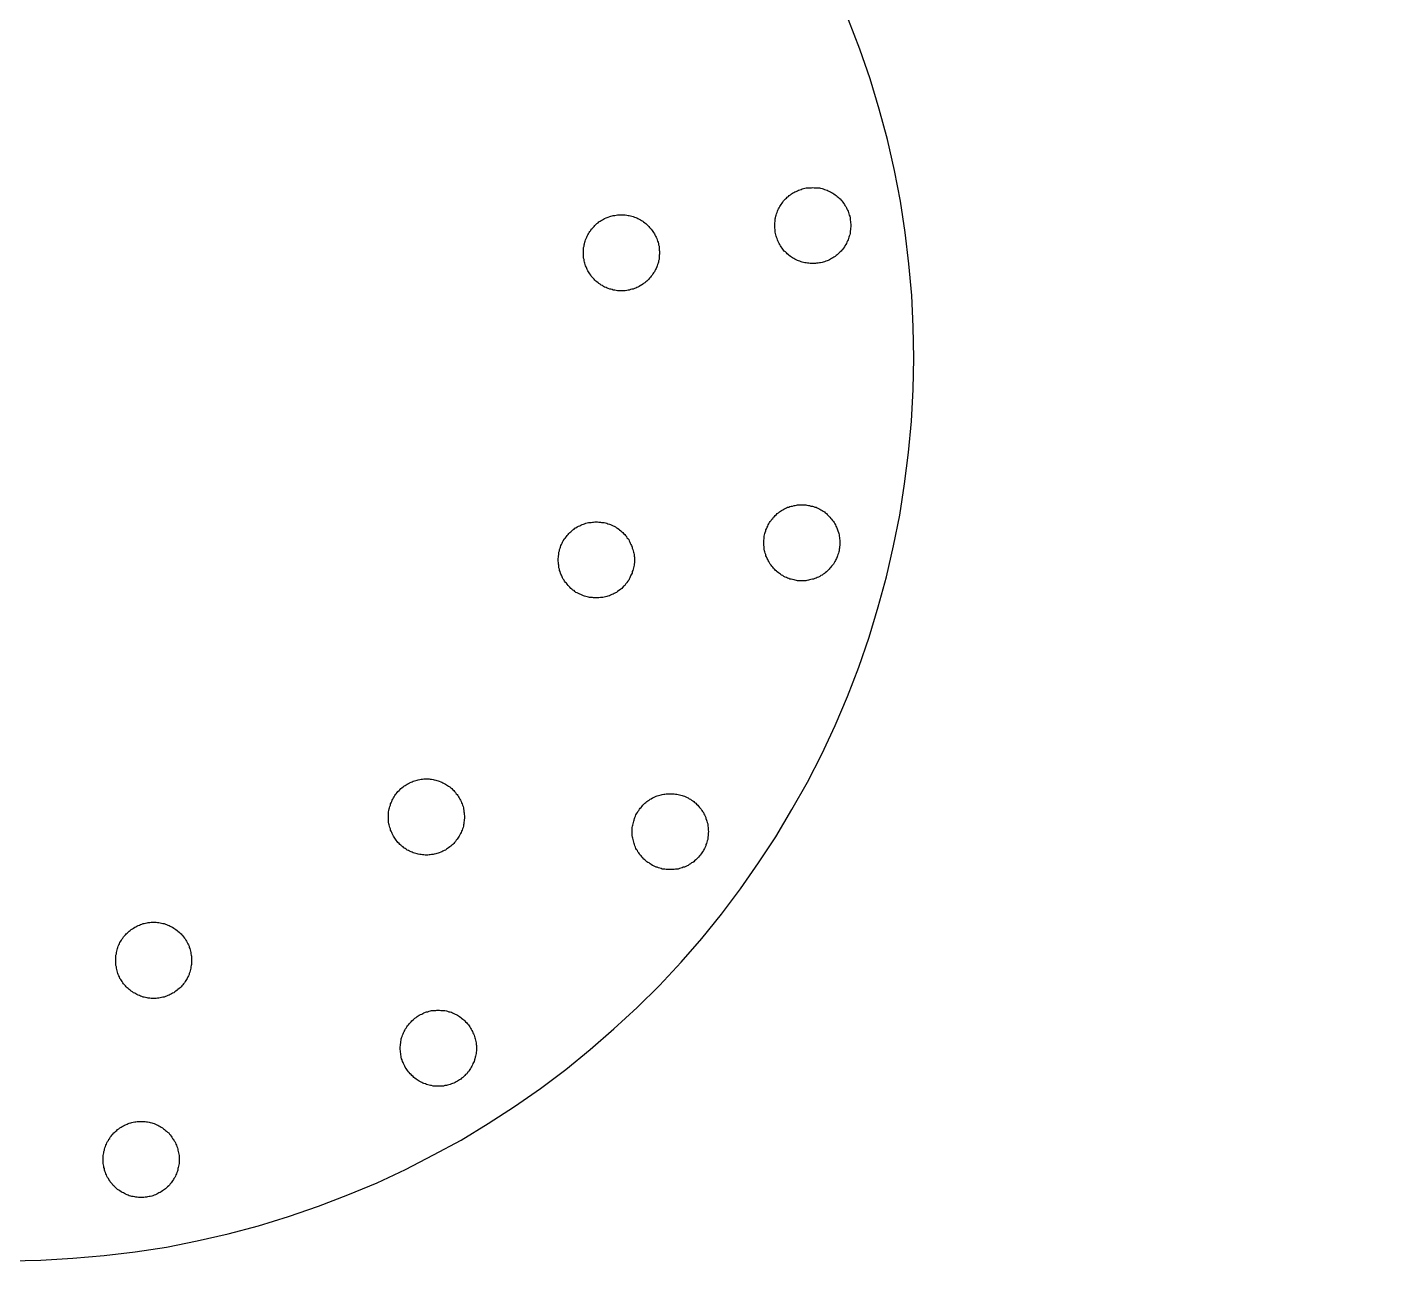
# Model space of a CAD drawing. Extents: x 1225654 to 1325654, y 924838 to 1022543.
# Drawn here: x 1241937 to 1243017, y 948912 to 949913 of the extents above; entities that cross this region are included whole.
import ezdxf

# ---------------------------------------------------------------- set-up
doc = ezdxf.new("R2010")
doc.units = 13

msp = doc.modelspace()

# ---------------------------------------------------------------- linework, layer by layer
msp.add_lwpolyline([(1260678.3, 924838.4), (1290630.1, 924838.4, 6.524121)], format="xyb", close=True)
msp.add_lwpolyline([(1260678.3, 924838.4), (1290630.1, 924838.4, 6.524121)], format="xyb", close=True)
msp.add_lwpolyline([(1241922.7, 948932.5), (1241947.7, 948933), (1241972.9, 948934.4), (1241997.9, 948936.6), (1242022.6, 948939.5), (1242047.4, 948943.3), (1242071.9, 948948.3), (1242096.4, 948953.9), (1242120.5, 948960.2), (1242144.5, 948967.6), (1242168.2, 948975.7), (1242191.6, 948984.8), (1242214.8, 948994.4), (1242237.5, 949005), (1242259.8, 949016.5), (1242281.6, 949028.4), (1242303.2, 949041.5), (1242324.1, 949054.9), (1242344.8, 949069.3), (1242364.9, 949084.4), (1242384.2, 949100.2), (1242403.1, 949116.6), (1242421.5, 949133.7), (1242439.3, 949151.2), (1242456.4, 949169.7), (1242472.9, 949188.6), (1242488.6, 949207.9), (1242503.7, 949227.9), (1242518.1, 949248.5), (1242531.8, 949269.4), (1242544.6, 949291), (1242556.8, 949312.8), (1242568.3, 949335), (1242578.8, 949357.8), (1242588.7, 949380.8), (1242597.7, 949404.1), (1242605.8, 949427.8), (1242613.2, 949451.9), (1242619.7, 949475.9), (1242625.4, 949500.4), (1242630.3, 949524.9), (1242634.1, 949549.7), (1242637.3, 949574.7), (1242639.6, 949599.4), (1242640.9, 949624.6), (1242641.3, 949649.6), (1242640.9, 949674.6), (1242639.8, 949699.5), (1242637.5, 949724.5), (1242634.6, 949749.5), (1242630.8, 949774.3), (1242626.1, 949798.8), (1242620.4, 949823.3), (1242613.9, 949847.4), (1242606.7, 949871.4), (1242598.6, 949895.1), (1242589.6, 949918.5)])
for points in [[(1242561.1, 949785.3), (1242562.2, 949785), (1242563.3, 949785), (1242564.2, 949785), (1242565.3, 949784.9), (1242566.4, 949784.9), (1242567.3, 949784.6), (1242568.5, 949784.4), (1242569.4, 949784), (1242570.5, 949783.7), (1242571.4, 949783.3), (1242572.5, 949783), (1242573.4, 949782.6), (1242574.3, 949782.1), (1242575.2, 949781.7), (1242576.1, 949781.3), (1242577, 949780.6), (1242577.9, 949780.1), (1242578.8, 949779.4), (1242579.7, 949778.8), (1242580.6, 949778.1), (1242581.3, 949777.4), (1242582.2, 949776.7), (1242582.9, 949776.1), (1242583.6, 949775.1), (1242584.2, 949774.5), (1242584.9, 949773.6), (1242585.6, 949772.7), (1242586.3, 949771.8), (1242586.7, 949770.9), (1242587.3, 949770), (1242587.8, 949769.1), (1242588.3, 949768.2), (1242588.7, 949767.3), (1242589.2, 949766.4), (1242589.6, 949765.3), (1242589.9, 949764.3), (1242590.1, 949763.3), (1242590.5, 949762.3), (1242590.8, 949761.2), (1242590.9, 949760.3), (1242590.9, 949759.2), (1242591.2, 949758.1), (1242591.2, 949757.1), (1242591.4, 949756.1), (1242591.4, 949754.9), (1242591.4, 949753.8), (1242591.2, 949752.9), (1242591.2, 949751.8), (1242590.9, 949750.6), (1242590.9, 949749.7), (1242590.8, 949748.6), (1242590.5, 949747.7), (1242590.1, 949746.6), (1242589.9, 949745.7), (1242589.6, 949744.6), (1242589.2, 949743.7), (1242588.7, 949742.7), (1242588.3, 949741.7), (1242587.8, 949740.7), (1242587.3, 949739.8), (1242586.7, 949738.9), (1242586.3, 949738.1), (1242585.6, 949737.1), (1242584.9, 949736.2), (1242584.2, 949735.5), (1242583.6, 949734.7), (1242582.9, 949734), (1242582.2, 949733.3), (1242581.3, 949732.4), (1242580.6, 949731.7), (1242579.7, 949731.1), (1242578.8, 949730.4), (1242577.9, 949729.9), (1242577, 949729.3), (1242576.1, 949728.8), (1242575.2, 949728.3), (1242574.3, 949727.7), (1242573.4, 949727.3), (1242572.5, 949727), (1242571.4, 949726.6), (1242570.5, 949726.1), (1242569.4, 949725.9), (1242568.5, 949725.7), (1242567.3, 949725.4), (1242566.4, 949725.2), (1242565.3, 949725), (1242564.2, 949725), (1242563.3, 949724.7), (1242562.2, 949724.7), (1242561.1, 949724.7), (1242560.1, 949724.7), (1242559, 949724.7), (1242557.9, 949725), (1242557, 949725), (1242555.8, 949725.2), (1242554.8, 949725.4), (1242553.8, 949725.7), (1242552.7, 949725.9), (1242551.8, 949726.1), (1242550.7, 949726.6), (1242549.8, 949727), (1242548.9, 949727.3), (1242547.8, 949727.7), (1242546.9, 949728.3), (1242546, 949728.8), (1242545, 949729.3), (1242544.2, 949729.9), (1242543.3, 949730.4), (1242542.4, 949731.1), (1242541.7, 949731.7), (1242540.8, 949732.4), (1242540.1, 949733.3), (1242539.4, 949734), (1242538.5, 949734.7), (1242537.8, 949735.5), (1242537.2, 949736.2), (1242536.8, 949737.1), (1242536.1, 949738.1), (1242535.4, 949738.9), (1242534.9, 949739.8), (1242534.5, 949740.7), (1242533.8, 949741.7), (1242533.4, 949742.7), (1242533.2, 949743.7), (1242532.7, 949744.6), (1242532.2, 949745.7), (1242532, 949746.6), (1242531.8, 949747.7), (1242531.6, 949748.6), (1242531.3, 949749.7), (1242531.1, 949750.6), (1242531.1, 949751.8), (1242530.9, 949752.9), (1242530.9, 949753.8), (1242530.9, 949754.9), (1242530.9, 949756.1), (1242530.9, 949757.1), (1242531.1, 949758.1), (1242531.1, 949759.2), (1242531.3, 949760.3), (1242531.6, 949761.2), (1242531.8, 949762.3), (1242532, 949763.3), (1242532.2, 949764.3), (1242532.7, 949765.3), (1242533.2, 949766.4), (1242533.4, 949767.3), (1242533.8, 949768.2), (1242534.5, 949769.1), (1242534.9, 949770), (1242535.4, 949770.9), (1242536.1, 949771.8), (1242536.8, 949772.7), (1242537.2, 949773.6), (1242537.8, 949774.5), (1242538.5, 949775.1), (1242539.4, 949776.1), (1242540.1, 949776.7), (1242540.8, 949777.4), (1242541.7, 949778.1), (1242542.4, 949778.8), (1242543.3, 949779.4), (1242544.2, 949780.1), (1242545, 949780.6), (1242546, 949781.3), (1242546.9, 949781.7), (1242547.8, 949782.1), (1242548.9, 949782.6), (1242549.8, 949783), (1242550.7, 949783.3), (1242551.8, 949783.7), (1242552.7, 949784), (1242553.8, 949784.4), (1242554.8, 949784.6), (1242555.8, 949784.9), (1242557, 949784.9), (1242557.9, 949785), (1242559, 949785), (1242560.1, 949785), (1242561.1, 949785.3), (1242561.1, 949785.3)], [(1242408.9, 949763.5), (1242410.1, 949763.5), (1242411.2, 949763.5), (1242412.1, 949763.5), (1242413.2, 949763.3), (1242414.3, 949763), (1242415.3, 949762.8), (1242416.3, 949762.6), (1242417.3, 949762.3), (1242418.4, 949762.1), (1242419.3, 949761.7), (1242420.4, 949761.4), (1242421.3, 949761), (1242422.2, 949760.5), (1242423.1, 949760.1), (1242424.2, 949759.4), (1242425.1, 949759), (1242426.1, 949758.3), (1242426.7, 949757.8), (1242427.6, 949757.1), (1242428.5, 949756.5), (1242429.2, 949755.8), (1242430.1, 949755.1), (1242430.7, 949754.2), (1242431.4, 949753.5), (1242432.1, 949752.7), (1242432.8, 949752), (1242433.5, 949751.1), (1242434.1, 949750.2), (1242434.6, 949749.3), (1242435.3, 949748.4), (1242435.7, 949747.5), (1242436.2, 949746.6), (1242436.6, 949745.7), (1242437.1, 949744.6), (1242437.5, 949743.7), (1242437.7, 949742.5), (1242438.2, 949741.7), (1242438.4, 949740.5), (1242438.6, 949739.6), (1242438.9, 949738.5), (1242438.9, 949737.6), (1242439.1, 949736.5), (1242439.1, 949735.3), (1242439.3, 949734.5), (1242439.3, 949733.3), (1242439.3, 949732.2), (1242439.1, 949731.3), (1242439.1, 949730.2), (1242438.9, 949729), (1242438.9, 949728.1), (1242438.6, 949727), (1242438.4, 949725.9), (1242438.2, 949725), (1242437.7, 949723.9), (1242437.5, 949723), (1242437.1, 949722.1), (1242436.6, 949720.9), (1242436.2, 949720.1), (1242435.7, 949719.1), (1242435.3, 949718.2), (1242434.6, 949717.3), (1242434.1, 949716.5), (1242433.5, 949715.5), (1242432.8, 949714.6), (1242432.1, 949713.9), (1242431.4, 949713.1), (1242430.7, 949712.4), (1242430.1, 949711.5), (1242429.2, 949710.8), (1242428.5, 949710.1), (1242427.6, 949709.5), (1242426.7, 949708.8), (1242426.1, 949708.3), (1242425.1, 949707.7), (1242424.2, 949707.2), (1242423.1, 949706.5), (1242422.2, 949706.1), (1242421.3, 949705.7), (1242420.4, 949705.2), (1242419.3, 949705), (1242418.4, 949704.5), (1242417.3, 949704.3), (1242416.3, 949704.1), (1242415.3, 949703.6), (1242414.3, 949703.6), (1242413.2, 949703.4), (1242412.1, 949703.1), (1242411.2, 949703.1), (1242410.1, 949703.1), (1242408.9, 949703.1), (1242408.1, 949703.1), (1242406.9, 949703.1), (1242405.8, 949703.1), (1242404.9, 949703.4), (1242403.8, 949703.6), (1242402.6, 949703.6), (1242401.7, 949704.1), (1242400.6, 949704.3), (1242399.7, 949704.5), (1242398.6, 949705), (1242397.7, 949705.2), (1242396.8, 949705.7), (1242395.7, 949706.1), (1242394.7, 949706.5), (1242393.9, 949707.2), (1242393, 949707.7), (1242392.1, 949708.3), (1242391.1, 949708.8), (1242390.5, 949709.5), (1242389.6, 949710.1), (1242388.7, 949710.8), (1242388, 949711.5), (1242387.3, 949712.4), (1242386.7, 949713.1), (1242385.8, 949713.9), (1242385.1, 949714.6), (1242384.6, 949715.5), (1242383.9, 949716.5), (1242383.3, 949717.3), (1242382.9, 949718.2), (1242382.4, 949719.1), (1242381.9, 949720.1), (1242381.5, 949720.9), (1242381, 949722.1), (1242380.6, 949723), (1242380.3, 949723.9), (1242379.9, 949725), (1242379.7, 949725.9), (1242379.5, 949727), (1242379.3, 949728.1), (1242379, 949729), (1242379, 949730.2), (1242378.8, 949731.3), (1242378.8, 949732.2), (1242378.8, 949733.3), (1242378.8, 949734.5), (1242378.8, 949735.3), (1242379, 949736.5), (1242379, 949737.6), (1242379.3, 949738.5), (1242379.5, 949739.6), (1242379.7, 949740.5), (1242379.9, 949741.7), (1242380.3, 949742.5), (1242380.6, 949743.7), (1242381, 949744.6), (1242381.5, 949745.7), (1242381.9, 949746.6), (1242382.4, 949747.5), (1242382.9, 949748.4), (1242383.3, 949749.3), (1242383.9, 949750.2), (1242384.6, 949751.1), (1242385.1, 949752), (1242385.8, 949752.7), (1242386.7, 949753.5), (1242387.3, 949754.2), (1242388, 949755.1), (1242388.7, 949755.8), (1242389.6, 949756.5), (1242390.5, 949757.1), (1242391.1, 949757.8), (1242392.1, 949758.3), (1242393, 949759), (1242393.9, 949759.4), (1242394.7, 949760.1), (1242395.7, 949760.5), (1242396.8, 949761), (1242397.7, 949761.4), (1242398.6, 949761.7), (1242399.7, 949762.1), (1242400.6, 949762.3), (1242401.7, 949762.6), (1242402.6, 949762.8), (1242403.8, 949763), (1242404.9, 949763.3), (1242405.8, 949763.5), (1242406.9, 949763.5), (1242408.1, 949763.5), (1242408.9, 949763.5), (1242408.9, 949763.5)], [(1242552.5, 949533.1), (1242553.4, 949533.1), (1242554.5, 949533.1), (1242555.6, 949533.1), (1242556.5, 949532.8), (1242557.7, 949532.6), (1242558.6, 949532.4), (1242559.7, 949532.1), (1242560.8, 949531.9), (1242561.7, 949531.7), (1242562.8, 949531.3), (1242563.7, 949531.1), (1242564.7, 949530.6), (1242565.6, 949530.1), (1242566.7, 949529.7), (1242567.6, 949529), (1242568.5, 949528.5), (1242569.4, 949527.9), (1242570.3, 949527.5), (1242570.9, 949526.8), (1242571.9, 949526.1), (1242572.5, 949525.4), (1242573.4, 949524.7), (1242574.1, 949523.9), (1242574.8, 949523.2), (1242575.5, 949522.3), (1242576.1, 949521.6), (1242576.8, 949520.7), (1242577.5, 949519.8), (1242578.1, 949518.9), (1242578.6, 949518), (1242579.1, 949517.1), (1242579.5, 949516.2), (1242580, 949515.3), (1242580.4, 949514.1), (1242580.8, 949513.3), (1242581.1, 949512.4), (1242581.5, 949511.2), (1242581.7, 949510.3), (1242582, 949509.2), (1242582.2, 949508.1), (1242582.4, 949507.2), (1242582.4, 949506.1), (1242582.7, 949504.9), (1242582.7, 949504), (1242582.7, 949502.9), (1242582.7, 949501.8), (1242582.7, 949500.9), (1242582.4, 949499.7), (1242582.4, 949498.7), (1242582.2, 949497.7), (1242582, 949496.6), (1242581.7, 949495.7), (1242581.5, 949494.6), (1242581.1, 949493.5), (1242580.8, 949492.5), (1242580.4, 949491.7), (1242580, 949490.5), (1242579.5, 949489.6), (1242579.1, 949488.7), (1242578.6, 949487.9), (1242578.1, 949486.9), (1242577.5, 949486), (1242576.8, 949485.1), (1242576.1, 949484.3), (1242575.5, 949483.6), (1242574.8, 949482.7), (1242574.1, 949482), (1242573.4, 949481.1), (1242572.5, 949480.4), (1242571.9, 949479.7), (1242570.9, 949479.1), (1242570.3, 949478.4), (1242569.4, 949477.9), (1242568.5, 949477.3), (1242567.6, 949476.8), (1242566.7, 949476.1), (1242565.6, 949475.7), (1242564.7, 949475.2), (1242563.7, 949474.8), (1242562.8, 949474.5), (1242561.7, 949474.1), (1242560.8, 949473.9), (1242559.7, 949473.7), (1242558.6, 949473.5), (1242557.7, 949473.2), (1242556.5, 949473), (1242555.6, 949472.8), (1242554.5, 949472.8), (1242553.4, 949472.8), (1242552.5, 949472.8), (1242551.4, 949472.8), (1242550.2, 949472.8), (1242549.1, 949472.8), (1242548.2, 949473), (1242547.1, 949473.2), (1242546.2, 949473.5), (1242545, 949473.7), (1242544, 949473.9), (1242543, 949474.1), (1242542.1, 949474.5), (1242541, 949474.8), (1242540.1, 949475.2), (1242539.2, 949475.7), (1242538.1, 949476.1), (1242537.2, 949476.8), (1242536.3, 949477.3), (1242535.4, 949477.9), (1242534.7, 949478.4), (1242533.8, 949479.1), (1242532.9, 949479.7), (1242532.2, 949480.4), (1242531.3, 949481.1), (1242530.6, 949482), (1242530, 949482.7), (1242529.3, 949483.6), (1242528.6, 949484.3), (1242528, 949485.1), (1242527.3, 949486), (1242526.8, 949486.9), (1242526.2, 949487.9), (1242525.7, 949488.7), (1242525.3, 949489.6), (1242524.8, 949490.5), (1242524.4, 949491.7), (1242523.9, 949492.5), (1242523.7, 949493.5), (1242523.2, 949494.6), (1242523, 949495.7), (1242522.8, 949496.6), (1242522.6, 949497.7), (1242522.4, 949498.7), (1242522.4, 949499.7), (1242522.1, 949500.9), (1242522.1, 949501.8), (1242522.1, 949502.9), (1242522.1, 949504), (1242522.1, 949504.9), (1242522.4, 949506.1), (1242522.4, 949507.2), (1242522.6, 949508.1), (1242522.8, 949509.2), (1242523, 949510.3), (1242523.2, 949511.2), (1242523.7, 949512.4), (1242523.9, 949513.3), (1242524.4, 949514.1), (1242524.8, 949515.3), (1242525.3, 949516.2), (1242525.7, 949517.1), (1242526.2, 949518), (1242526.8, 949518.9), (1242527.3, 949519.8), (1242528, 949520.7), (1242528.6, 949521.6), (1242529.3, 949522.3), (1242530, 949523.2), (1242530.6, 949523.9), (1242531.3, 949524.7), (1242532.2, 949525.4), (1242532.9, 949526.1), (1242533.8, 949526.8), (1242534.7, 949527.5), (1242535.4, 949527.9), (1242536.3, 949528.5), (1242537.2, 949529), (1242538.1, 949529.7), (1242539.2, 949530.1), (1242540.1, 949530.6), (1242541, 949531.1), (1242542.1, 949531.3), (1242543, 949531.7), (1242544, 949531.9), (1242545, 949532.1), (1242546.2, 949532.4), (1242547.1, 949532.6), (1242548.2, 949532.8), (1242549.1, 949533.1), (1242550.2, 949533.1), (1242551.4, 949533.1), (1242552.5, 949533.1), (1242552.5, 949533.1)], [(1242389.1, 949519.6), (1242390.1, 949519.6), (1242391.1, 949519.3), (1242392.3, 949519.3), (1242393.2, 949519.1), (1242394.3, 949519.1), (1242395.4, 949518.9), (1242396.3, 949518.7), (1242397.5, 949518.4), (1242398.3, 949518), (1242399.5, 949517.7), (1242400.4, 949517.3), (1242401.3, 949516.9), (1242402.4, 949516.4), (1242403.3, 949516), (1242404.2, 949515.5), (1242405.1, 949514.8), (1242406, 949514.4), (1242406.9, 949513.7), (1242407.6, 949513.1), (1242408.5, 949512.4), (1242409.4, 949511.7), (1242410.1, 949511), (1242410.7, 949510.3), (1242411.7, 949509.5), (1242412.3, 949508.8), (1242413, 949507.9), (1242413.4, 949506.9), (1242414.1, 949506.3), (1242414.8, 949505.4), (1242415.3, 949504.5), (1242415.7, 949503.3), (1242416.1, 949502.5), (1242416.6, 949501.6), (1242417, 949500.7), (1242417.5, 949499.5), (1242417.7, 949498.7), (1242418.2, 949497.5), (1242418.4, 949496.6), (1242418.6, 949495.5), (1242418.9, 949494.6), (1242419.1, 949493.5), (1242419.1, 949492.3), (1242419.3, 949491.5), (1242419.3, 949490.3), (1242419.3, 949489.2), (1242419.3, 949488.3), (1242419.3, 949487.2), (1242419.1, 949486), (1242419.1, 949485.1), (1242418.9, 949484), (1242418.6, 949482.9), (1242418.4, 949482), (1242418.2, 949480.9), (1242417.7, 949480), (1242417.5, 949478.8), (1242417, 949477.9), (1242416.6, 949477.1), (1242416.1, 949475.9), (1242415.7, 949475), (1242415.3, 949474.1), (1242414.8, 949473.2), (1242414.1, 949472.3), (1242413.4, 949471.4), (1242413, 949470.7), (1242412.3, 949469.9), (1242411.7, 949468.9), (1242410.7, 949468.3), (1242410.1, 949467.6), (1242409.4, 949466.7), (1242408.5, 949466), (1242407.6, 949465.3), (1242406.9, 949464.9), (1242406, 949464.2), (1242405.1, 949463.5), (1242404.2, 949463.1), (1242403.3, 949462.7), (1242402.4, 949462.2), (1242401.3, 949461.7), (1242400.4, 949461.3), (1242399.5, 949460.8), (1242398.3, 949460.6), (1242397.5, 949460.1), (1242396.3, 949460), (1242395.4, 949459.7), (1242394.3, 949459.5), (1242393.2, 949459.3), (1242392.3, 949459.3), (1242391.1, 949459.1), (1242390.1, 949459.1), (1242389.1, 949459.1), (1242388, 949459.1), (1242386.9, 949459.1), (1242386, 949459.3), (1242384.9, 949459.3), (1242383.7, 949459.5), (1242382.9, 949459.7), (1242381.7, 949460), (1242380.8, 949460.1), (1242379.7, 949460.6), (1242378.8, 949460.8), (1242377.7, 949461.3), (1242376.7, 949461.7), (1242375.9, 949462.2), (1242375, 949462.7), (1242373.8, 949463.1), (1242372.9, 949463.5), (1242372.1, 949464.2), (1242371.4, 949464.9), (1242370.5, 949465.3), (1242369.5, 949466), (1242368.9, 949466.7), (1242368, 949467.6), (1242367.3, 949468.3), (1242366.6, 949468.9), (1242365.9, 949469.9), (1242365.3, 949470.7), (1242364.6, 949471.4), (1242363.9, 949472.3), (1242363.5, 949473.2), (1242362.8, 949474.1), (1242362.3, 949475), (1242361.9, 949475.9), (1242361.5, 949477.1), (1242361, 949477.9), (1242360.6, 949478.8), (1242360.3, 949480), (1242359.9, 949480.9), (1242359.7, 949482), (1242359.4, 949482.9), (1242359.2, 949484), (1242359.2, 949485.1), (1242359, 949486), (1242359, 949487.2), (1242358.7, 949488.3), (1242358.7, 949489.2), (1242358.7, 949490.3), (1242359, 949491.5), (1242359, 949492.3), (1242359.2, 949493.5), (1242359.2, 949494.6), (1242359.4, 949495.5), (1242359.7, 949496.6), (1242359.9, 949497.5), (1242360.3, 949498.7), (1242360.6, 949499.5), (1242361, 949500.7), (1242361.5, 949501.6), (1242361.9, 949502.5), (1242362.3, 949503.3), (1242362.8, 949504.5), (1242363.5, 949505.4), (1242363.9, 949506.3), (1242364.6, 949506.9), (1242365.3, 949507.9), (1242365.9, 949508.8), (1242366.6, 949509.5), (1242367.3, 949510.3), (1242368, 949511), (1242368.9, 949511.7), (1242369.5, 949512.4), (1242370.5, 949513.1), (1242371.4, 949513.7), (1242372.1, 949514.4), (1242372.9, 949514.8), (1242373.8, 949515.5), (1242375, 949516), (1242375.9, 949516.4), (1242376.7, 949516.9), (1242377.7, 949517.3), (1242378.8, 949517.7), (1242379.7, 949518), (1242380.8, 949518.4), (1242381.7, 949518.7), (1242382.9, 949518.9), (1242383.7, 949519.1), (1242384.9, 949519.1), (1242386, 949519.3), (1242386.9, 949519.3), (1242388, 949519.6), (1242389.1, 949519.6), (1242389.1, 949519.6)], [(1242253.9, 949315.3), (1242255.1, 949315.3), (1242256.2, 949315.3), (1242257.1, 949315), (1242258.2, 949315), (1242259.3, 949314.8), (1242260.2, 949314.6), (1242261.4, 949314.3), (1242262.2, 949314.1), (1242263.4, 949313.7), (1242264.3, 949313.5), (1242265.4, 949313), (1242266.3, 949312.6), (1242267.2, 949312.1), (1242268.1, 949311.7), (1242269.2, 949311.2), (1242270.1, 949310.7), (1242270.8, 949310.1), (1242271.7, 949309.4), (1242272.6, 949309), (1242273.5, 949308.3), (1242274.2, 949307.6), (1242275.1, 949306.7), (1242275.8, 949306.1), (1242276.4, 949305.4), (1242277.1, 949304.5), (1242277.8, 949303.5), (1242278.4, 949302.9), (1242279.1, 949302), (1242279.6, 949301.1), (1242280.2, 949300.2), (1242280.7, 949299.3), (1242281.1, 949298.4), (1242281.6, 949297.3), (1242282, 949296.3), (1242282.5, 949295.5), (1242282.7, 949294.3), (1242283.2, 949293.4), (1242283.4, 949292.3), (1242283.6, 949291.4), (1242283.8, 949290.3), (1242283.8, 949289.1), (1242284, 949288.3), (1242284, 949287.1), (1242284.3, 949286), (1242284.3, 949285.1), (1242284.3, 949284), (1242284, 949282.9), (1242284, 949281.9), (1242283.8, 949280.9), (1242283.8, 949279.7), (1242283.6, 949278.8), (1242283.4, 949277.7), (1242283.2, 949276.8), (1242282.7, 949275.7), (1242282.5, 949274.7), (1242282, 949273.7), (1242281.6, 949272.7), (1242281.1, 949271.8), (1242280.7, 949270.9), (1242280.2, 949269.8), (1242279.6, 949268.9), (1242279.1, 949268.2), (1242278.4, 949267.3), (1242277.8, 949266.5), (1242277.1, 949265.5), (1242276.4, 949264.9), (1242275.8, 949263.9), (1242275.1, 949263.3), (1242274.2, 949262.6), (1242273.5, 949261.9), (1242272.6, 949261.3), (1242271.7, 949260.6), (1242270.8, 949259.9), (1242270.1, 949259.5), (1242269.2, 949258.8), (1242268.1, 949258.3), (1242267.2, 949257.9), (1242266.3, 949257.4), (1242265.4, 949257), (1242264.3, 949256.5), (1242263.4, 949256.3), (1242262.2, 949255.9), (1242261.4, 949255.7), (1242260.2, 949255.4), (1242259.3, 949255.2), (1242258.2, 949255.2), (1242257.1, 949255), (1242256.2, 949255), (1242255.1, 949254.7), (1242253.9, 949254.7), (1242253, 949254.7), (1242251.9, 949255), (1242250.8, 949255), (1242249.9, 949255.2), (1242248.7, 949255.2), (1242247.6, 949255.4), (1242246.7, 949255.7), (1242245.6, 949255.9), (1242244.7, 949256.3), (1242243.6, 949256.5), (1242242.7, 949257), (1242241.8, 949257.4), (1242240.7, 949257.9), (1242239.8, 949258.3), (1242238.8, 949258.8), (1242237.9, 949259.5), (1242237.1, 949259.9), (1242236.2, 949260.6), (1242235.5, 949261.3), (1242234.6, 949261.9), (1242233.6, 949262.6), (1242233, 949263.3), (1242232.3, 949263.9), (1242231.4, 949264.9), (1242230.7, 949265.5), (1242230, 949266.5), (1242229.6, 949267.3), (1242229, 949268.2), (1242228.3, 949268.9), (1242227.8, 949269.8), (1242227.4, 949270.9), (1242226.9, 949271.8), (1242226.5, 949272.7), (1242226, 949273.7), (1242225.6, 949274.7), (1242225.4, 949275.7), (1242224.9, 949276.8), (1242224.7, 949277.7), (1242224.4, 949278.8), (1242224.2, 949279.7), (1242224, 949280.9), (1242224, 949281.9), (1242223.8, 949282.9), (1242223.8, 949284), (1242223.8, 949285.1), (1242223.8, 949286), (1242223.8, 949287.1), (1242224, 949288.3), (1242224, 949289.1), (1242224.2, 949290.3), (1242224.4, 949291.4), (1242224.7, 949292.3), (1242224.9, 949293.4), (1242225.4, 949294.3), (1242225.6, 949295.5), (1242226, 949296.3), (1242226.5, 949297.3), (1242226.9, 949298.4), (1242227.4, 949299.3), (1242227.8, 949300.2), (1242228.3, 949301.1), (1242229, 949302), (1242229.6, 949302.9), (1242230, 949303.5), (1242230.7, 949304.5), (1242231.4, 949305.4), (1242232.3, 949306.1), (1242233, 949306.7), (1242233.6, 949307.6), (1242234.6, 949308.3), (1242235.5, 949309), (1242236.2, 949309.4), (1242237.1, 949310.1), (1242237.9, 949310.7), (1242238.8, 949311.2), (1242239.8, 949311.7), (1242240.7, 949312.1), (1242241.8, 949312.6), (1242242.7, 949313), (1242243.6, 949313.5), (1242244.7, 949313.7), (1242245.6, 949314.1), (1242246.7, 949314.3), (1242247.6, 949314.6), (1242248.7, 949314.8), (1242249.9, 949315), (1242250.8, 949315), (1242251.9, 949315.3), (1242253, 949315.3), (1242253.9, 949315.3), (1242253.9, 949315.3)], [(1242447.9, 949303.5), (1242449, 949303.5), (1242449.9, 949303.5), (1242451, 949303.5), (1242452.1, 949303.3), (1242453, 949303.1), (1242454.2, 949302.9), (1242455.3, 949302.7), (1242456.2, 949302.5), (1242457.3, 949302.2), (1242458.2, 949301.8), (1242459.1, 949301.5), (1242460.2, 949301.1), (1242461.2, 949300.6), (1242462.1, 949300.2), (1242462.9, 949299.5), (1242463.8, 949299.1), (1242464.8, 949298.4), (1242465.7, 949297.9), (1242466.5, 949297.3), (1242467.2, 949296.6), (1242468.1, 949295.9), (1242468.8, 949295.3), (1242469.7, 949294.3), (1242470.4, 949293.7), (1242471, 949292.7), (1242471.7, 949292.1), (1242472.4, 949291.2), (1242473, 949290.3), (1242473.5, 949289.4), (1242474.2, 949288.5), (1242474.6, 949287.6), (1242475.1, 949286.7), (1242475.6, 949285.8), (1242476, 949284.7), (1242476.2, 949283.8), (1242476.6, 949282.6), (1242476.9, 949281.7), (1242477.3, 949280.6), (1242477.6, 949279.7), (1242477.6, 949278.6), (1242477.8, 949277.7), (1242478, 949276.6), (1242478, 949275.4), (1242478, 949274.5), (1242478.2, 949273.4), (1242478, 949272.3), (1242478, 949271.4), (1242478, 949270.3), (1242477.8, 949269.1), (1242477.6, 949268.2), (1242477.6, 949267.1), (1242477.3, 949266), (1242476.9, 949265.1), (1242476.6, 949263.9), (1242476.2, 949263.1), (1242476, 949262.2), (1242475.6, 949261), (1242475.1, 949260.1), (1242474.6, 949259.3), (1242474.2, 949258.3), (1242473.5, 949257.4), (1242473, 949256.5), (1242472.4, 949255.7), (1242471.7, 949254.7), (1242471, 949254.1), (1242470.4, 949253.1), (1242469.7, 949252.5), (1242468.8, 949251.6), (1242468.1, 949250.9), (1242467.2, 949250.2), (1242466.5, 949249.5), (1242465.7, 949248.9), (1242464.8, 949248.5), (1242463.8, 949247.8), (1242462.9, 949247.3), (1242462.1, 949246.6), (1242461.2, 949246.2), (1242460.2, 949245.7), (1242459.1, 949245.3), (1242458.2, 949245.1), (1242457.3, 949244.6), (1242456.2, 949244.4), (1242455.3, 949244.2), (1242454.2, 949243.7), (1242453, 949243.7), (1242452.1, 949243.5), (1242451, 949243.3), (1242449.9, 949243.3), (1242449, 949243.3), (1242447.9, 949243.3), (1242446.8, 949243.3), (1242445.8, 949243.3), (1242444.7, 949243.3), (1242443.6, 949243.5), (1242442.7, 949243.7), (1242441.5, 949243.7), (1242440.7, 949244.2), (1242439.5, 949244.4), (1242438.6, 949244.6), (1242437.5, 949245.1), (1242436.6, 949245.3), (1242435.5, 949245.7), (1242434.6, 949246.2), (1242433.7, 949246.6), (1242432.8, 949247.3), (1242431.9, 949247.8), (1242431, 949248.5), (1242430.1, 949248.9), (1242429.2, 949249.5), (1242428.5, 949250.2), (1242427.6, 949250.9), (1242426.9, 949251.6), (1242426.1, 949252.5), (1242425.4, 949253.1), (1242424.7, 949254.1), (1242424, 949254.7), (1242423.3, 949255.7), (1242422.9, 949256.5), (1242422.2, 949257.4), (1242421.8, 949258.3), (1242421.1, 949259.3), (1242420.6, 949260.1), (1242420.2, 949261), (1242419.7, 949262.2), (1242419.5, 949263.1), (1242419.1, 949263.9), (1242418.9, 949265.1), (1242418.6, 949266), (1242418.4, 949267.1), (1242418.2, 949268.2), (1242417.9, 949269.1), (1242417.7, 949270.3), (1242417.7, 949271.4), (1242417.7, 949272.3), (1242417.7, 949273.4), (1242417.7, 949274.5), (1242417.7, 949275.4), (1242417.7, 949276.6), (1242417.9, 949277.7), (1242418.2, 949278.6), (1242418.4, 949279.7), (1242418.6, 949280.6), (1242418.9, 949281.7), (1242419.1, 949282.6), (1242419.5, 949283.8), (1242419.7, 949284.7), (1242420.2, 949285.8), (1242420.6, 949286.7), (1242421.1, 949287.6), (1242421.8, 949288.5), (1242422.2, 949289.4), (1242422.9, 949290.3), (1242423.3, 949291.2), (1242424, 949292.1), (1242424.7, 949292.7), (1242425.4, 949293.7), (1242426.1, 949294.3), (1242426.9, 949295.3), (1242427.6, 949295.9), (1242428.5, 949296.6), (1242429.2, 949297.3), (1242430.1, 949297.9), (1242431, 949298.4), (1242431.9, 949299.1), (1242432.8, 949299.5), (1242433.7, 949300.2), (1242434.6, 949300.6), (1242435.5, 949301.1), (1242436.6, 949301.5), (1242437.5, 949301.8), (1242438.6, 949302.2), (1242439.5, 949302.5), (1242440.7, 949302.7), (1242441.5, 949302.9), (1242442.7, 949303.1), (1242443.6, 949303.3), (1242444.7, 949303.5), (1242445.8, 949303.5), (1242446.8, 949303.5), (1242447.9, 949303.5), (1242447.9, 949303.5)], [(1242037.2, 949201.4), (1242038.4, 949201.4), (1242039.3, 949201.4), (1242040.4, 949201.2), (1242041.5, 949201.2), (1242042.4, 949201), (1242043.6, 949200.7), (1242044.6, 949200.5), (1242045.6, 949200.3), (1242046.7, 949199.8), (1242047.6, 949199.6), (1242048.5, 949199.2), (1242049.6, 949198.7), (1242050.5, 949198.3), (1242051.4, 949197.8), (1242052.3, 949197.4), (1242053.2, 949196.7), (1242054.1, 949196.2), (1242055, 949195.6), (1242055.9, 949194.9), (1242056.6, 949194.2), (1242057.5, 949193.5), (1242058.2, 949192.8), (1242059, 949192.2), (1242059.7, 949191.3), (1242060.4, 949190.6), (1242061.1, 949189.7), (1242061.8, 949188.8), (1242062.2, 949188.2), (1242062.9, 949187.2), (1242063.3, 949186.3), (1242064, 949185.4), (1242064.5, 949184.3), (1242064.9, 949183.4), (1242065.4, 949182.5), (1242065.6, 949181.4), (1242066, 949180.5), (1242066.2, 949179.6), (1242066.5, 949178.4), (1242066.7, 949177.4), (1242066.9, 949176.4), (1242067.2, 949175.3), (1242067.4, 949174.4), (1242067.4, 949173.3), (1242067.4, 949172.2), (1242067.4, 949171), (1242067.4, 949170.2), (1242067.4, 949169), (1242067.4, 949167.9), (1242067.2, 949167), (1242066.9, 949165.9), (1242066.7, 949165), (1242066.5, 949163.8), (1242066.2, 949162.7), (1242066, 949161.8), (1242065.6, 949160.7), (1242065.4, 949159.8), (1242064.9, 949158.9), (1242064.5, 949158), (1242064, 949156.8), (1242063.3, 949156), (1242062.9, 949155.1), (1242062.2, 949154.2), (1242061.8, 949153.2), (1242061.1, 949152.6), (1242060.4, 949151.7), (1242059.7, 949151), (1242059, 949150.1), (1242058.2, 949149.4), (1242057.5, 949148.8), (1242056.6, 949148.1), (1242055.9, 949147.4), (1242055, 949146.7), (1242054.1, 949146), (1242053.2, 949145.4), (1242052.3, 949145), (1242051.4, 949144.5), (1242050.5, 949144), (1242049.6, 949143.6), (1242048.5, 949143.1), (1242047.6, 949142.7), (1242046.7, 949142.4), (1242045.6, 949142), (1242044.6, 949141.8), (1242043.6, 949141.6), (1242042.4, 949141.4), (1242041.5, 949141.1), (1242040.4, 949141.1), (1242039.3, 949140.9), (1242038.4, 949140.9), (1242037.2, 949140.9), (1242036.1, 949140.9), (1242035.2, 949140.9), (1242034.1, 949141.1), (1242033, 949141.1), (1242032.1, 949141.4), (1242030.9, 949141.6), (1242029.8, 949141.8), (1242028.9, 949142), (1242027.8, 949142.4), (1242026.9, 949142.7), (1242026, 949143.1), (1242024.9, 949143.6), (1242024, 949144), (1242023, 949144.5), (1242022.2, 949145), (1242021.3, 949145.4), (1242020.4, 949146), (1242019.4, 949146.7), (1242018.6, 949147.4), (1242017.9, 949148.1), (1242017, 949148.8), (1242016.3, 949149.4), (1242015.4, 949150.1), (1242014.8, 949151), (1242014.1, 949151.7), (1242013.4, 949152.6), (1242012.7, 949153.2), (1242012.2, 949154.2), (1242011.6, 949155.1), (1242011.2, 949156), (1242010.5, 949156.8), (1242010, 949158), (1242009.6, 949158.9), (1242009.1, 949159.8), (1242008.9, 949160.7), (1242008.5, 949161.8), (1242008.2, 949162.7), (1242008, 949163.8), (1242007.8, 949165), (1242007.6, 949165.9), (1242007.3, 949167), (1242007.1, 949167.9), (1242007.1, 949169), (1242007.1, 949170.2), (1242007.1, 949171), (1242007.1, 949172.2), (1242007.1, 949173.3), (1242007.1, 949174.4), (1242007.3, 949175.3), (1242007.6, 949176.4), (1242007.8, 949177.4), (1242008, 949178.4), (1242008.2, 949179.6), (1242008.5, 949180.5), (1242008.9, 949181.4), (1242009.1, 949182.5), (1242009.6, 949183.4), (1242010, 949184.3), (1242010.5, 949185.4), (1242011.2, 949186.3), (1242011.6, 949187.2), (1242012.2, 949188.2), (1242012.7, 949188.8), (1242013.4, 949189.7), (1242014.1, 949190.6), (1242014.8, 949191.3), (1242015.4, 949192.2), (1242016.3, 949192.8), (1242017, 949193.5), (1242017.9, 949194.2), (1242018.6, 949194.9), (1242019.4, 949195.6), (1242020.4, 949196.2), (1242021.3, 949196.7), (1242022.2, 949197.4), (1242023, 949197.8), (1242024, 949198.3), (1242024.9, 949198.7), (1242026, 949199.2), (1242026.9, 949199.6), (1242027.8, 949199.8), (1242028.9, 949200.3), (1242029.8, 949200.5), (1242030.9, 949200.7), (1242032.1, 949201), (1242033, 949201.2), (1242034.1, 949201.2), (1242035.2, 949201.4), (1242036.1, 949201.4), (1242037.2, 949201.4), (1242037.2, 949201.4)], [(1242263.6, 949131.6), (1242264.5, 949131.6), (1242265.6, 949131.4), (1242266.7, 949131.4), (1242267.6, 949131.2), (1242268.8, 949131.2), (1242269.9, 949131), (1242270.8, 949130.8), (1242271.9, 949130.3), (1242272.8, 949130.1), (1242273.9, 949129.9), (1242274.8, 949129.4), (1242275.8, 949129), (1242276.8, 949128.5), (1242277.8, 949128), (1242278.7, 949127.6), (1242279.6, 949127), (1242280.4, 949126.5), (1242281.4, 949125.8), (1242282, 949125.1), (1242283, 949124.4), (1242283.8, 949123.8), (1242284.5, 949123.1), (1242285.2, 949122.4), (1242286.1, 949121.5), (1242286.8, 949120.8), (1242287.4, 949120), (1242287.9, 949119.1), (1242288.6, 949118.2), (1242289.2, 949117.2), (1242289.7, 949116.4), (1242290.2, 949115.5), (1242290.6, 949114.6), (1242291, 949113.6), (1242291.5, 949112.8), (1242291.9, 949111.6), (1242292.2, 949110.7), (1242292.6, 949109.6), (1242292.8, 949108.7), (1242293.1, 949107.6), (1242293.3, 949106.7), (1242293.5, 949105.6), (1242293.5, 949104.4), (1242293.8, 949103.5), (1242293.8, 949102.4), (1242293.8, 949101.3), (1242293.8, 949100.4), (1242293.8, 949099.2), (1242293.5, 949098.2), (1242293.5, 949097.2), (1242293.3, 949096.1), (1242293.1, 949095), (1242292.8, 949094.1), (1242292.6, 949093), (1242292.2, 949092), (1242291.9, 949090.9), (1242291.5, 949090), (1242291, 949089.1), (1242290.6, 949088), (1242290.2, 949087.1), (1242289.7, 949086.2), (1242289.2, 949085.3), (1242288.6, 949084.4), (1242287.9, 949083.5), (1242287.4, 949082.6), (1242286.8, 949081.9), (1242286.1, 949081.1), (1242285.2, 949080.4), (1242284.5, 949079.7), (1242283.8, 949078.8), (1242283, 949078.1), (1242282, 949077.5), (1242281.4, 949076.8), (1242280.4, 949076.3), (1242279.6, 949075.6), (1242278.7, 949075.2), (1242277.8, 949074.7), (1242276.8, 949074.1), (1242275.8, 949073.6), (1242274.8, 949073.4), (1242273.9, 949072.9), (1242272.8, 949072.5), (1242271.9, 949072.3), (1242270.8, 949072), (1242269.9, 949071.8), (1242268.8, 949071.6), (1242267.6, 949071.3), (1242266.7, 949071.3), (1242265.6, 949071.1), (1242264.5, 949071.1), (1242263.6, 949071.1), (1242262.4, 949071.1), (1242261.4, 949071.1), (1242260.4, 949071.3), (1242259.3, 949071.3), (1242258.2, 949071.6), (1242257.3, 949071.8), (1242256.2, 949072), (1242255.2, 949072.3), (1242254.2, 949072.5), (1242253.2, 949072.9), (1242252.1, 949073.4), (1242251.2, 949073.6), (1242250.3, 949074.1), (1242249.4, 949074.7), (1242248.3, 949075.2), (1242247.4, 949075.6), (1242246.7, 949076.3), (1242245.8, 949076.8), (1242244.9, 949077.5), (1242244, 949078.1), (1242243.4, 949078.8), (1242242.4, 949079.7), (1242241.8, 949080.4), (1242241.1, 949081.1), (1242240.4, 949081.9), (1242239.8, 949082.6), (1242239.1, 949083.5), (1242238.4, 949084.4), (1242237.9, 949085.3), (1242237.2, 949086.2), (1242236.8, 949087.1), (1242236.4, 949088), (1242235.9, 949089.1), (1242235.5, 949090), (1242235, 949090.9), (1242234.8, 949092), (1242234.3, 949093), (1242234.1, 949094.1), (1242233.9, 949095), (1242233.6, 949096.1), (1242233.6, 949097.2), (1242233.5, 949098.2), (1242233.5, 949099.2), (1242233.2, 949100.4), (1242233.2, 949101.3), (1242233.2, 949102.4), (1242233.5, 949103.5), (1242233.5, 949104.4), (1242233.6, 949105.6), (1242233.6, 949106.7), (1242233.9, 949107.6), (1242234.1, 949108.7), (1242234.3, 949109.6), (1242234.8, 949110.7), (1242235, 949111.6), (1242235.5, 949112.8), (1242235.9, 949113.6), (1242236.4, 949114.6), (1242236.8, 949115.5), (1242237.2, 949116.4), (1242237.9, 949117.2), (1242238.4, 949118.2), (1242239.1, 949119.1), (1242239.8, 949120), (1242240.4, 949120.8), (1242241.1, 949121.5), (1242241.8, 949122.4), (1242242.4, 949123.1), (1242243.4, 949123.8), (1242244, 949124.4), (1242244.9, 949125.1), (1242245.8, 949125.8), (1242246.7, 949126.5), (1242247.4, 949127), (1242248.3, 949127.6), (1242249.4, 949128), (1242250.3, 949128.5), (1242251.2, 949129), (1242252.1, 949129.4), (1242253.2, 949129.9), (1242254.2, 949130.1), (1242255.2, 949130.3), (1242256.2, 949130.8), (1242257.3, 949131), (1242258.2, 949131.2), (1242259.3, 949131.2), (1242260.4, 949131.4), (1242261.4, 949131.4), (1242262.4, 949131.6), (1242263.6, 949131.6), (1242263.6, 949131.6)], [(1242027.3, 949043.2), (1242028.5, 949043.2), (1242029.4, 949043), (1242030.5, 949043), (1242031.6, 949042.8), (1242032.5, 949042.8), (1242033.6, 949042.5), (1242034.5, 949042.3), (1242035.7, 949042.1), (1242036.6, 949041.7), (1242037.7, 949041.5), (1242038.6, 949041), (1242039.7, 949040.5), (1242040.6, 949040.1), (1242041.5, 949039.6), (1242042.4, 949039.2), (1242043.3, 949038.5), (1242044.2, 949038.1), (1242045.1, 949037.4), (1242046, 949036.7), (1242046.7, 949036), (1242047.6, 949035.3), (1242048.2, 949034.7), (1242049.2, 949034), (1242049.8, 949033.1), (1242050.5, 949032.4), (1242051.2, 949031.5), (1242051.8, 949030.7), (1242052.3, 949029.7), (1242053, 949029.1), (1242053.4, 949028.1), (1242054.1, 949027.1), (1242054.6, 949026.1), (1242055, 949025.2), (1242055.4, 949024.3), (1242055.7, 949023.2), (1242056.1, 949022.3), (1242056.4, 949021.2), (1242056.6, 949020.3), (1242056.8, 949019.2), (1242057, 949018.3), (1242057.3, 949017.1), (1242057.5, 949016), (1242057.5, 949015.1), (1242057.5, 949014), (1242057.5, 949012.9), (1242057.5, 949012), (1242057.5, 949010.8), (1242057.5, 949009.7), (1242057.3, 949008.8), (1242057, 949007.7), (1242056.8, 949006.5), (1242056.6, 949005.7), (1242056.4, 949004.5), (1242056.1, 949003.6), (1242055.7, 949002.5), (1242055.4, 949001.6), (1242055, 949000.7), (1242054.6, 948999.6), (1242054.1, 948998.7), (1242053.4, 948997.8), (1242053, 948996.9), (1242052.3, 948996), (1242051.8, 948995.1), (1242051.2, 948994.4), (1242050.5, 948993.5), (1242049.8, 948992.6), (1242049.2, 948992), (1242048.2, 948991.3), (1242047.6, 948990.4), (1242046.7, 948989.7), (1242046, 948989), (1242045.1, 948988.5), (1242044.2, 948987.9), (1242043.3, 948987.2), (1242042.4, 948986.8), (1242041.5, 948986.3), (1242040.6, 948985.9), (1242039.7, 948985.4), (1242038.6, 948984.9), (1242037.7, 948984.5), (1242036.6, 948984.1), (1242035.7, 948983.9), (1242034.5, 948983.6), (1242033.6, 948983.4), (1242032.5, 948983.2), (1242031.6, 948982.9), (1242030.5, 948982.9), (1242029.4, 948982.7), (1242028.5, 948982.7), (1242027.3, 948982.7), (1242026.2, 948982.7), (1242025.3, 948982.7), (1242024.2, 948982.9), (1242023, 948982.9), (1242022.2, 948983.2), (1242021, 948983.4), (1242019.9, 948983.6), (1242019, 948983.9), (1242017.9, 948984.1), (1242017, 948984.5), (1242016.1, 948984.9), (1242015, 948985.4), (1242014.1, 948985.9), (1242013.2, 948986.3), (1242012.2, 948986.8), (1242011.4, 948987.2), (1242010.5, 948987.9), (1242009.6, 948988.5), (1242008.6, 948989), (1242008, 948989.7), (1242007.1, 948990.4), (1242006.4, 948991.3), (1242005.5, 948992), (1242004.9, 948992.6), (1242004.2, 948993.5), (1242003.5, 948994.4), (1242002.8, 948995.1), (1242002.4, 948996), (1242001.7, 948996.9), (1242001.3, 948997.8), (1242000.6, 948998.7), (1242000.1, 948999.6), (1241999.7, 949000.7), (1241999.2, 949001.6), (1241999, 949002.5), (1241998.5, 949003.6), (1241998.3, 949004.5), (1241998.1, 949005.7), (1241997.7, 949006.5), (1241997.7, 949007.7), (1241997.4, 949008.8), (1241997.2, 949009.7), (1241997.2, 949010.8), (1241997.2, 949012), (1241997.2, 949012.9), (1241997.2, 949014), (1241997.2, 949015.1), (1241997.2, 949016), (1241997.4, 949017.1), (1241997.7, 949018.3), (1241997.7, 949019.2), (1241998.1, 949020.3), (1241998.3, 949021.2), (1241998.5, 949022.3), (1241999, 949023.2), (1241999.2, 949024.3), (1241999.7, 949025.2), (1242000.1, 949026.1), (1242000.6, 949027.1), (1242001.3, 949028.1), (1242001.7, 949029.1), (1242002.4, 949029.7), (1242002.8, 949030.7), (1242003.5, 949031.5), (1242004.2, 949032.4), (1242004.9, 949033.1), (1242005.5, 949034), (1242006.4, 949034.7), (1242007.1, 949035.3), (1242008, 949036), (1242008.6, 949036.7), (1242009.6, 949037.4), (1242010.5, 949038.1), (1242011.4, 949038.5), (1242012.2, 949039.2), (1242013.2, 949039.6), (1242014.1, 949040.1), (1242015, 949040.5), (1242016.1, 949041), (1242017, 949041.5), (1242017.9, 949041.7), (1242019, 949042.1), (1242019.9, 949042.3), (1242021, 949042.5), (1242022.2, 949042.8), (1242023, 949042.8), (1242024.2, 949043), (1242025.3, 949043), (1242026.2, 949043.2), (1242027.3, 949043.2), (1242027.3, 949043.2)]]:
    msp.add_lwpolyline(points, close=True)

doc.saveas('drawing.dxf')
